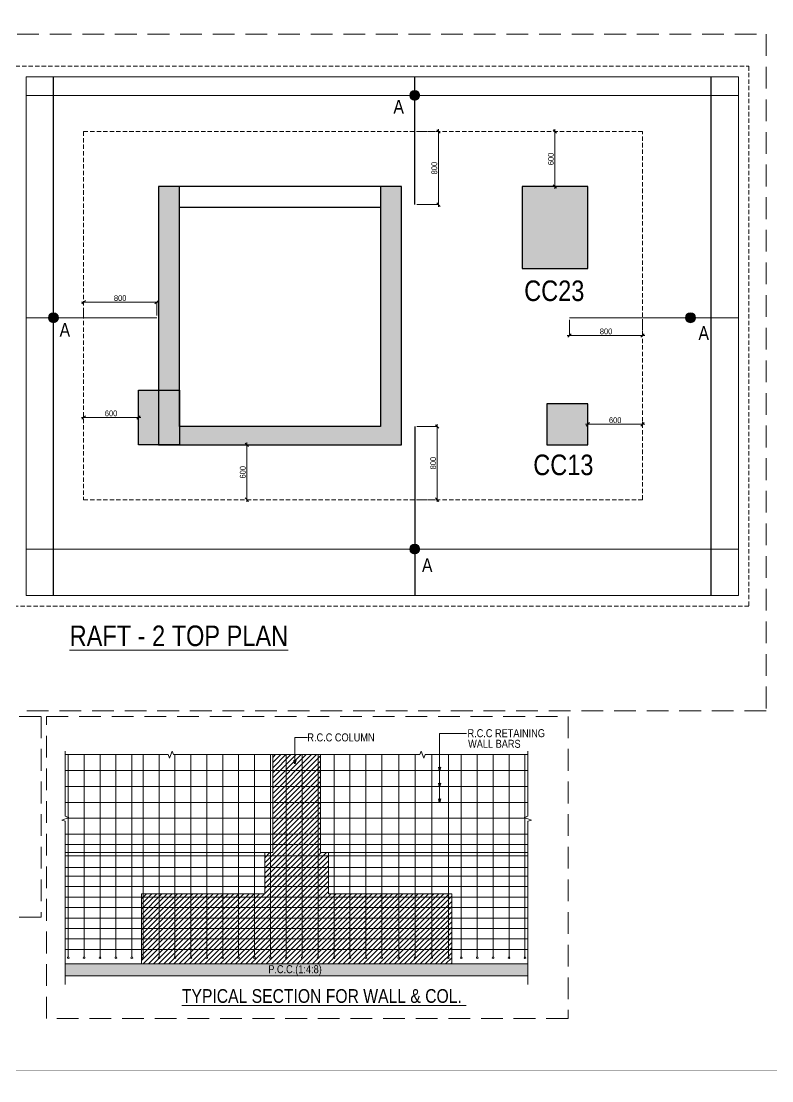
# Model space of a CAD drawing. Header units: millimetres. Extents: x 1112055 to 3390982, y -148532 to 766891.
# Drawn here: x 2434893 to 2467767, y 291130 to 337535 of the extents above; entities that cross this region are included whole.
import ezdxf

# ---------------------------------------------------------------- set-up
doc = ezdxf.new("R2010")
doc.units = ezdxf.units.MM
doc.header["$PDMODE"] = 35
doc.header["$PDSIZE"] = -25
doc.linetypes.add('1', pattern=[0])
doc.linetypes.add('Hidden', pattern=[9.525, 6.35, -3.175])
for name, color, linetype, lineweight in [('B COL. NO.', 3, 'Continuous', 20), ('B FINAL COLUMN', 1, 'Continuous', 30), ('B FOOTING', 49, 'Continuous', 20), ('B P.C.C', 251, 'Continuous', 0), ('B STEEL', 34, 'Continuous', 15), ('B STEEL TEXT', 7, 'Continuous', 15), ('B TITLE BLOCK', 250, 'Continuous', 0), ('B-COL NO', 7, 'Continuous', 5), ('B-REINF-1', 32, 'Continuous', 30), ('B-ST DIM', 250, 'Continuous', 18), ('g-sol250', 250, 'Continuous', 5), ('P HATCH', 251, '1', 0), ('P P.C.C', 251, 'Continuous', 5)]:
    doc.layers.add(name, color=color, linetype=linetype, lineweight=lineweight)
doc.styles.add('ARIAL', font='arial.ttf')
doc.styles.add('Q1', font='g13f12d.shx', dxfattribs={"width": 0.8})
doc.styles.add('SWINC', font='swissc.ttf')
doc.styles.add('SWINS', font='swissc.ttf')
doc.dimstyles.new('BH-STD', dxfattribs={"dimscale": 0, "dimtxt": 230, "dimasz": 125, "dimexe": 0, "dimexo": 100, "dimgap": 50, "dimtad": 1, "dimdec": 0, "dimzin": 1, "dimdsep": 46, "dimtxsty": 'Q1', "dimblk": 'ARCHTICK', "dimcen": 1, "dimdle": 100, "dimclrd": 250, "dimclre": 250, "dimclrt": 256, "dimadec": 0, "dimazin": 0, "dimtfac": 1, "dimtdec": 0, "dimtix": 1, "dimtofl": 0, "dimtmove": 0, "dimatfit": 2, "dimfxl": 1, "dimtolj": 1, "dimtzin": 0, "dimlwd": 9, "dimlwe": 9, "dimarcsym": 0})
doc.dimstyles.new('DIM 1', dxfattribs={"dimscale": 0, "dimtxt": 230, "dimasz": 150, "dimexe": 0.18, "dimexo": 0.0625, "dimgap": 0.5, "dimtad": 1, "dimdec": 0, "dimzin": 0, "dimdsep": 46, "dimtxsty": 'ARIAL', "dimblk": 'OBLIQUE', "dimcen": 6, "dimse1": 1, "dimse2": 1, "dimclrd": 256, "dimclrt": 256, "dimadec": 0, "dimazin": 2, "dimtfac": 0.75, "dimtdec": 0, "dimtix": 1, "dimtofl": 0, "dimtmove": 1, "dimatfit": 3, "dimldrblk": 'OPEN30', "dimfxl": 0.18, "dimfrac": 1, "dimtolj": 1, "dimtzin": 0, "dimlwd": -1, "dimarcsym": 0})

# ---------------------------------------------------------------- blocks, each defined once
blk = doc.blocks.new('_Oblique')
at = {"color": 0, "linetype": 'ByBlock', "lineweight": -2}
blk.add_line((-0.5, -0.5), (0.5, 0.5), dxfattribs=at)
blk = doc.blocks.new('*D1275')
at = {"layer": 'B-ST DIM', "color": 7, "lineweight": 9, "ltscale": 50, "transparency": 16777216}
for p, q in [((2459608, 319880), (2462208, 319880)), ((2462108, 319980), (2462108, 319880))]:
    blk.add_line(p, q, dxfattribs=at)
at = {"layer": 'B-ST DIM', "color": 7, "linetype": 'Hidden', "lineweight": 9, "ltscale": 50, "transparency": 16777216}
blk.add_line((2459708, 319980), (2459708, 319880), dxfattribs=at)
at = {"layer": 'Defpoints', "color": 0, "ltscale": 50, "transparency": 16777216}
for p in [(2459708, 319880), (2462108, 319880), (2462108, 319880)]:
    blk.add_point(p, dxfattribs=at)
at = {"layer": 'B-ST DIM', "color": 7, "lineweight": 9, "ltscale": 50, "transparency": 16777216, "xscale": 150, "yscale": 150, "zscale": 150, "rotation": 180}
blk.add_blockref('_Oblique', (2459708, 319880), dxfattribs=at)
at = {"layer": 'B-ST DIM', "color": 7, "lineweight": 9, "ltscale": 50, "transparency": 16777216, "xscale": 150, "yscale": 150, "zscale": 150}
blk.add_blockref('_Oblique', (2462108, 319880), dxfattribs=at)
at = {"layer": 'B-ST DIM', "color": 7, "ltscale": 50, "transparency": 16777216, "insert": (2460908, 320058), "char_height": 250, "attachment_point": 5, "style": 'SWINC'}
blk.add_mtext('\\A1;600', dxfattribs=at)
blk = doc.blocks.new('*D1276')
at = {"layer": 'B-ST DIM', "color": 7, "lineweight": 9, "ltscale": 50, "transparency": 16777216}
for p, q in [((2444776, 319080), (2444776, 316480)), ((2444876, 316580), (2444776, 316580))]:
    blk.add_line(p, q, dxfattribs=at)
at = {"layer": 'B-ST DIM', "color": 7, "linetype": 'Hidden', "lineweight": 9, "ltscale": 50, "transparency": 16777216}
blk.add_line((2444876, 318980), (2444776, 318980), dxfattribs=at)
at = {"layer": 'Defpoints', "color": 0, "ltscale": 50, "transparency": 16777216}
for p in [(2444776, 318980), (2444776, 316580), (2444776, 316580)]:
    blk.add_point(p, dxfattribs=at)
at = {"layer": 'B-ST DIM', "color": 7, "lineweight": 9, "ltscale": 50, "transparency": 16777216, "xscale": 150, "yscale": 150, "zscale": 150}
for p, rotation in [((2444776, 318980), 90), ((2444776, 316580), 270)]:
    blk.add_blockref('_Oblique', p, dxfattribs=dict(at, rotation=rotation))
at = {"layer": 'B-ST DIM', "color": 7, "ltscale": 50, "transparency": 16777216, "insert": (2444598, 317780), "char_height": 250, "attachment_point": 5, "rotation": 90, "style": 'SWINC'}
blk.add_mtext('\\A1;600', dxfattribs=at)
blk = doc.blocks.new('*D1277')
at = {"layer": 'B-ST DIM', "color": 7, "lineweight": 9, "ltscale": 50, "transparency": 16777216}
for p, q in [((2437628, 320280), (2437628, 320180)), ((2440128, 320180), (2437528, 320180))]:
    blk.add_line(p, q, dxfattribs=at)
at = {"layer": 'B-ST DIM', "color": 7, "linetype": 'Hidden', "lineweight": 9, "ltscale": 50, "transparency": 16777216}
blk.add_line((2440028, 320280), (2440028, 320180), dxfattribs=at)
at = {"layer": 'Defpoints', "color": 0, "ltscale": 50, "transparency": 16777216}
for p in [(2437628, 320180), (2437628, 320180), (2440028, 320180)]:
    blk.add_point(p, dxfattribs=at)
at = {"layer": 'B-ST DIM', "color": 7, "lineweight": 9, "ltscale": 50, "transparency": 16777216, "xscale": 150, "yscale": 150, "zscale": 150, "rotation": 180}
blk.add_blockref('_Oblique', (2437628, 320180), dxfattribs=at)
at = {"layer": 'B-ST DIM', "color": 7, "lineweight": 9, "ltscale": 50, "transparency": 16777216, "xscale": 150, "yscale": 150, "zscale": 150}
blk.add_blockref('_Oblique', (2440028, 320180), dxfattribs=at)
at = {"layer": 'B-ST DIM', "color": 7, "ltscale": 50, "transparency": 16777216, "insert": (2438828, 320358), "char_height": 250, "attachment_point": 5, "style": 'SWINC'}
blk.add_mtext('\\A1;600', dxfattribs=at)
blk = doc.blocks.new('*D1278')
at = {"layer": 'B-ST DIM', "color": 7, "lineweight": 9, "ltscale": 50, "transparency": 16777216}
for p, q in [((2458268, 330200), (2458268, 332800)), ((2458368, 332700), (2458268, 332700))]:
    blk.add_line(p, q, dxfattribs=at)
at = {"layer": 'B-ST DIM', "color": 7, "linetype": 'Hidden', "lineweight": 9, "ltscale": 50, "transparency": 16777216}
blk.add_line((2458368, 330300), (2458268, 330300), dxfattribs=at)
at = {"layer": 'Defpoints', "color": 0, "ltscale": 50, "transparency": 16777216}
for p in [(2458268, 332700), (2458268, 332700), (2458268, 330300)]:
    blk.add_point(p, dxfattribs=at)
at = {"layer": 'B-ST DIM', "color": 7, "lineweight": 9, "ltscale": 50, "transparency": 16777216, "xscale": 150, "yscale": 150, "zscale": 150}
for p, rotation in [((2458268, 332700), 90), ((2458268, 330300), 270)]:
    blk.add_blockref('_Oblique', p, dxfattribs=dict(at, rotation=rotation))
at = {"layer": 'B-ST DIM', "color": 7, "ltscale": 50, "transparency": 16777216, "insert": (2458089, 331500), "char_height": 250, "attachment_point": 5, "rotation": 90, "style": 'SWINC'}
blk.add_mtext('\\A1;600', dxfattribs=at)
blk = doc.blocks.new('*D1279')
at = {"layer": 'B-ST DIM', "color": 7, "lineweight": 9, "ltscale": 50, "transparency": 16777216}
for p, q in [((2437528, 325229), (2440928, 325229)), ((2440828, 324649), (2440828, 325229))]:
    blk.add_line(p, q, dxfattribs=at)
at = {"layer": 'B-ST DIM', "color": 7, "linetype": 'Hidden', "lineweight": 9, "ltscale": 50, "transparency": 16777216}
blk.add_line((2437628, 324649), (2437628, 325229), dxfattribs=at)
at = {"layer": 'Defpoints', "color": 0, "ltscale": 50, "transparency": 16777216}
for p in [(2440828, 325229), (2437628, 324549), (2440828, 324549)]:
    blk.add_point(p, dxfattribs=at)
at = {"layer": 'B-ST DIM', "color": 7, "lineweight": 9, "ltscale": 50, "transparency": 16777216, "xscale": 150, "yscale": 150, "zscale": 150, "rotation": 180}
blk.add_blockref('_Oblique', (2437628, 325229), dxfattribs=at)
at = {"layer": 'B-ST DIM', "color": 7, "lineweight": 9, "ltscale": 50, "transparency": 16777216, "xscale": 150, "yscale": 150, "zscale": 150}
blk.add_blockref('_Oblique', (2440828, 325229), dxfattribs=at)
at = {"layer": 'B-ST DIM', "color": 7, "ltscale": 50, "transparency": 16777216, "insert": (2439228, 325407), "char_height": 250, "attachment_point": 5, "style": 'SWINC'}
blk.add_mtext('\\A1;800', dxfattribs=at)
blk = doc.blocks.new('*D1280')
at = {"layer": 'B-ST DIM', "color": 7, "lineweight": 9, "ltscale": 50, "transparency": 16777216}
for p, q in [((2452226, 319780), (2453116, 319780)), ((2453116, 316480), (2453116, 319880))]:
    blk.add_line(p, q, dxfattribs=at)
at = {"layer": 'B-ST DIM', "color": 7, "linetype": 'Hidden', "lineweight": 9, "ltscale": 50, "transparency": 16777216}
blk.add_line((2452226, 316580), (2453116, 316580), dxfattribs=at)
at = {"layer": 'Defpoints', "color": 0, "ltscale": 50, "transparency": 16777216}
for p in [(2452126, 319780), (2453116, 319780), (2452126, 316580)]:
    blk.add_point(p, dxfattribs=at)
at = {"layer": 'B-ST DIM', "color": 7, "lineweight": 9, "ltscale": 50, "transparency": 16777216, "xscale": 150, "yscale": 150, "zscale": 150}
for p, rotation in [((2453116, 319780), 90), ((2453116, 316580), 270)]:
    blk.add_blockref('_Oblique', p, dxfattribs=dict(at, rotation=rotation))
at = {"layer": 'B-ST DIM', "color": 7, "ltscale": 50, "transparency": 16777216, "insert": (2452938, 318180), "char_height": 250, "attachment_point": 5, "rotation": 90, "style": 'SWINC'}
blk.add_mtext('\\A1;800', dxfattribs=at)
blk = doc.blocks.new('*D1281')
at = {"layer": 'B-ST DIM', "color": 7, "lineweight": 9, "ltscale": 50, "transparency": 16777216}
for p, q in [((2458908, 324449), (2458908, 323769)), ((2462208, 323769), (2458808, 323769))]:
    blk.add_line(p, q, dxfattribs=at)
at = {"layer": 'B-ST DIM', "color": 7, "linetype": 'Hidden', "lineweight": 9, "ltscale": 50, "transparency": 16777216}
blk.add_line((2462108, 324449), (2462108, 323769), dxfattribs=at)
at = {"layer": 'Defpoints', "color": 0, "ltscale": 50, "transparency": 16777216}
for p in [(2458908, 324549), (2462108, 324549), (2458908, 323769)]:
    blk.add_point(p, dxfattribs=at)
at = {"layer": 'B-ST DIM', "color": 7, "lineweight": 9, "ltscale": 50, "transparency": 16777216, "xscale": 150, "yscale": 150, "zscale": 150, "rotation": 180}
blk.add_blockref('_Oblique', (2458908, 323769), dxfattribs=at)
at = {"layer": 'B-ST DIM', "color": 7, "lineweight": 9, "ltscale": 50, "transparency": 16777216, "xscale": 150, "yscale": 150, "zscale": 150}
blk.add_blockref('_Oblique', (2462108, 323769), dxfattribs=at)
at = {"layer": 'B-ST DIM', "color": 7, "ltscale": 50, "transparency": 16777216, "insert": (2460508, 323947), "char_height": 250, "attachment_point": 5, "style": 'SWINC'}
blk.add_mtext('\\A1;800', dxfattribs=at)
blk = doc.blocks.new('*D1282')
at = {"layer": 'B-ST DIM', "color": 7, "lineweight": 9, "ltscale": 50, "transparency": 16777216}
for p, q in [((2453166, 332800), (2453166, 329400)), ((2452226, 329500), (2453166, 329500))]:
    blk.add_line(p, q, dxfattribs=at)
at = {"layer": 'B-ST DIM', "color": 7, "linetype": 'Hidden', "lineweight": 9, "ltscale": 50, "transparency": 16777216}
blk.add_line((2452226, 332700), (2453166, 332700), dxfattribs=at)
at = {"layer": 'Defpoints', "color": 0, "ltscale": 50, "transparency": 16777216}
for p in [(2452126, 332700), (2452126, 329500), (2453166, 329500)]:
    blk.add_point(p, dxfattribs=at)
at = {"layer": 'B-ST DIM', "color": 7, "lineweight": 9, "ltscale": 50, "transparency": 16777216, "xscale": 150, "yscale": 150, "zscale": 150}
for p, rotation in [((2453166, 332700), 90), ((2453166, 329500), 270)]:
    blk.add_blockref('_Oblique', p, dxfattribs=dict(at, rotation=rotation))
at = {"layer": 'B-ST DIM', "color": 7, "ltscale": 50, "transparency": 16777216, "insert": (2452988, 331100), "char_height": 250, "attachment_point": 5, "rotation": 90, "style": 'SWINC'}
blk.add_mtext('\\A1;800', dxfattribs=at)
blk = doc.blocks.new('_Open30')
at = {"color": 0, "linetype": 'ByBlock', "lineweight": -2}
for p, q in [((-1, 0.27), (0, 0)), ((0, 0), (-1, -0.27)), ((0, 0), (-1, 0))]:
    blk.add_line(p, q, dxfattribs=at)

msp = doc.modelspace()

# ---------------------------------------------------------------- hatches: boundary and pattern name
at = {"layer": 'B STEEL TEXT', "lineweight": 5}
h = msp.add_hatch(color=256, dxfattribs=at)
h.dxf.hatch_style = 1
edge = h.paths.add_edge_path()
edge.add_arc((2452126.2, 334286.1), 218.3, 0, 360)
h = msp.add_hatch(color=256, dxfattribs=at)
h.dxf.hatch_style = 1
edge = h.paths.add_edge_path()
edge.add_arc((2436306.2, 324548.9), 218.3, 0, 360)
h = msp.add_hatch(color=256, dxfattribs=at)
h.dxf.hatch_style = 1
edge = h.paths.add_edge_path()
edge.add_arc((2464206.2, 324548.9), 218.3, 0, 360)
h = msp.add_hatch(color=256, dxfattribs=at)
h.dxf.hatch_style = 1
edge = h.paths.add_edge_path()
edge.add_arc((2452126.2, 314416.9), 218.3, 0, 360)
at = {"layer": 'g-sol250'}
h = msp.add_hatch(color=250, dxfattribs=at)
h.dxf.hatch_style = 1
h.paths.add_polyline_path([(2441827.7, 330299.7), (2440907.7, 330299.7), (2440907.7, 318979.7), (2451547.7, 318979.7), (2451547.7, 330299.7), (2450627.7, 330299.7), (2450627.7, 319779.7), (2441827.7, 319779.7)])
h = msp.add_hatch(color=250, dxfattribs=at)
h.dxf.hatch_style = 1
h.paths.add_polyline_path([(2456827.7, 326699.7), (2459707.7, 326699.7), (2459707.7, 330299.7), (2456827.7, 330299.7)])
h = msp.add_hatch(color=250, dxfattribs=at)
h.dxf.hatch_style = 1
h.paths.add_polyline_path([(2440027.7, 321379.7), (2441827.7, 321379.7), (2441827.7, 318979.7), (2440027.7, 318979.7)])
h = msp.add_hatch(color=250, dxfattribs=at)
h.dxf.hatch_style = 1
h.paths.add_polyline_path([(2457907.7, 318979.7), (2459707.7, 318979.7), (2459707.7, 320779.7), (2457907.7, 320779.7)])
at = {"layer": 'P HATCH', "lineweight": 0}
h = msp.add_hatch(dxfattribs=at)
h.set_pattern_fill('ANSI31', color=256, scale=50, style=0)
h.set_pattern_definition([(45, (-90525.72, 0), (-112.253202, 112.253202), [])])
h.paths.add_polyline_path([(2453747.4, 296250.6), (2453747.4, 299317.4), (2448347.4, 299317.4), (2448347.4, 301128.1), (2447999, 301128.1), (2447999, 305414.8), (2445908.7, 305414.8), (2445908.7, 301128.1), (2445560.3, 301128.1), (2445560.3, 299317.4), (2440160.3, 299317.4), (2440160.3, 296250.6)])
at = {"layer": 'P P.C.C', "lineweight": 0}
h = msp.add_hatch(dxfattribs=at)
h.set_pattern_fill('AR-CONC', color=256, scale=2, style=0)
h.set_pattern_definition([(50, (-90525.72, 0), (364.369338, -31.87817), [38.1, -419.1]), (355, (-90525.72, 0), (-70.486843, 382.11369), [30.48, -335.28117]), (100.451445, (-90495.36, -2.66), (293.882494, 350.235504), [32.38002, -356.18049]), (46.1842, (-90525.7, 101.6), (542.15808, -84.084656), [57.15, -628.65]), (96.635558, (-90480.54, 94.6), (474.80827, 494.85225), [48.57005, -534.27122]), (351.18415, (-90525.7, 101.6), (474.80827, 494.85225), [45.71993, -502.91946]), (21, (-90474.92, 76.2), (303.228783, -204.530396), [38.1, -419.1]), (326, (-90474.92, 76.2), (123.604057, 368.37593), [30.48, -335.28]), (71.451445, (-90449.65, 59.16), (426.83284, 163.84554), [32.38002, -356.179875]), (37.5, (-90525.72, 0), (6.1772065, 169.110078), [0, -331.216, 0, -340.36, 0, -336.55]), (7.5, (-90525.72, 0), (133.639325, 200.36115), [0, -194.056, 0, -323.596, 0, -128.27]), (327.5, (-90639, 0), (271.18119, -11.457488), [0, -127, 0, -396.24, 0, -525.78]), (317.5, (-90689.8, 0), (296.258363, 50.852982), [0, -165.1, 0, -263.144, 0, -373.38])])
h.paths.add_polyline_path([(2436825.1, 295728.1), (2457082.6, 295728.1), (2457082.6, 296250.6), (2436825.1, 296250.6)])

# ---------------------------------------------------------------- linework, layer by layer
at = {"layer": 'B FINAL COLUMN'}
for p, q in [((2450627.7, 330299.7), (2441827.7, 330299.7)), ((2450627.7, 329379.7), (2441827.7, 329379.7))]:
    msp.add_line(p, q, dxfattribs=at)
msp.add_lwpolyline([(2441827.7, 330299.7), (2440907.7, 330299.7), (2440907.7, 318979.7), (2451547.7, 318979.7), (2451547.7, 330299.7), (2450627.7, 330299.7), (2450627.7, 319779.7), (2441827.7, 319779.7), (2441827.7, 330299.7)], dxfattribs=at)
for points in [[(2456827.7, 326699.7), (2459707.7, 326699.7), (2459707.7, 330299.7), (2456827.7, 330299.7)], [(2440027.7, 321379.7), (2441827.7, 321379.7), (2441827.7, 318979.7), (2440027.7, 318979.7)], [(2457907.7, 318979.7), (2459707.7, 318979.7), (2459707.7, 320779.7), (2457907.7, 320779.7)]]:
    msp.add_lwpolyline(points, close=True, dxfattribs=at)
at = {"layer": 'B FOOTING', "lineweight": 20}
for p, q in [((2445560.3, 301128.1), (2436825.1, 301128.1)), ((2448347.4, 301128.1), (2457082.6, 301128.1)), ((2436825.1, 296250.6), (2457082.6, 296250.6)), ((2436825.1, 295728.1), (2457082.6, 295728.1))]:
    msp.add_line(p, q, dxfattribs=at)
at = {"layer": 'B FOOTING'}
msp.add_lwpolyline([(2435106.4, 335098.4), (2466306.2, 335098.4), (2466306.2, 312380.4), (2435106.4, 312380.4)], close=True, dxfattribs=at)
at = {"layer": 'B FOOTING', "lineweight": 20}
for points in [[(2436825.1, 305567.2), (2436825.1, 302723), (2436982.1, 302665.8), (2436668.1, 302551.5), (2436825.1, 302494.4), (2436825.1, 295353.4)], [(2446061.1, 305414.8), (2441557.4, 305414.8), (2441500.3, 305571.8), (2441386, 305257.7), (2441328.8, 305414.8), (2436825.1, 305414.8)], [(2445908.7, 305414.8), (2445908.7, 301128.1), (2445560.3, 301128.1), (2445560.3, 299317.4), (2440160.3, 299317.4), (2440160.3, 296250.6)], [(2446061.1, 305414.8), (2452350.3, 305414.8), (2452407.5, 305571.8), (2452521.8, 305257.7), (2452578.9, 305414.8), (2457082.6, 305414.8)], [(2447999, 305414.8), (2447999, 301128.1), (2448347.4, 301128.1), (2448347.4, 299317.4), (2453747.4, 299317.4), (2453747.4, 296250.6)], [(2457082.6, 305567.2), (2457082.6, 302723), (2456925.6, 302665.8), (2457239.6, 302551.5), (2457082.6, 302494.4), (2457082.6, 295353.4)]]:
    msp.add_lwpolyline(points, dxfattribs=at)
at = {"layer": 'B P.C.C', "color": 250, "linetype": 'Hidden', "lineweight": 0, "ltscale": 150}
for points in [[(2384708.1, 336967.2), (2467524.9, 336967.2), (2467524.9, 307339.2), (2384708.1, 307339.2)], [(2410517.9, 307091.3), (2435763.2, 307091.3), (2435763.2, 298297.9), (2410517.9, 298297.9)], [(2436003.8, 307091.3), (2458841.1, 307091.3), (2458841.1, 293853.5), (2436003.8, 293853.5)]]:
    msp.add_lwpolyline(points, close=True, dxfattribs=at)
at = {"layer": 'B P.C.C', "color": 250, "linetype": 'Hidden', "lineweight": 0, "ltscale": 30}
msp.add_lwpolyline([(2434646.4, 335558.4), (2466766.2, 335558.4), (2466766.2, 311920.4), (2434646.4, 311920.4)], close=True, dxfattribs=at)
at = {"layer": 'B P.C.C', "color": 4, "linetype": 'Hidden', "lineweight": 0, "ltscale": 30}
msp.add_lwpolyline([(2437627.7, 316579.7), (2462107.7, 316579.7), (2462107.7, 332699.7), (2437627.7, 332699.7)], close=True, dxfattribs=at)
at = {"layer": 'B STEEL'}
for p, q in [((2435106.4, 334286.1), (2466306.2, 334286.1)), ((2440827.7, 324548.9), (2435106.4, 324548.9)), ((2458907.7, 324548.9), (2466306.2, 324548.9)), ((2435106.4, 314416.9), (2466306.2, 314416.9)), ((2436951.5, 296558.3), (2436951.5, 305414.8)), ((2437648.3, 296558.3), (2437648.3, 305414.8)), ((2438345.1, 296558.3), (2438345.1, 305414.8)), ((2439041.8, 296558.3), (2439041.8, 305414.8)), ((2439738.6, 296558.3), (2439738.6, 305414.8)), ((2440233.7, 296558.4), (2440233.7, 305414.8)), ((2440930.4, 296558.3), (2440930.4, 305414.8)), ((2441627.2, 296558.3), (2441627.2, 305414.8)), ((2442324, 296558.3), (2442324, 305414.8)), ((2443020.8, 296558.3), (2443020.8, 305414.8)), ((2443717.5, 296558.3), (2443717.5, 305414.8)), ((2444414.3, 296558.3), (2444414.3, 305414.8)), ((2445111.1, 296558.3), (2445111.1, 305414.8)), ((2445807.9, 296558.3), (2445807.9, 305414.8)), ((2446504.6, 296558.3), (2446504.6, 305414.8)), ((2447201.4, 296558.3), (2447201.4, 305414.8)), ((2447898.2, 296558.3), (2447898.2, 305414.8)), ((2448594.9, 296558.3), (2448594.9, 305414.8)), ((2449291.7, 296558.3), (2449291.7, 305414.8)), ((2449988.5, 296558.3), (2449988.5, 305414.8)), ((2450685.3, 296558.3), (2450685.3, 305414.8)), ((2451430.3, 296558.3), (2451430.3, 305414.8)), ((2452143.2, 296558.3), (2452143.2, 305405.6)), ((2452876.8, 296558.3), (2452876.8, 305414.8)), ((2453601.1, 296558.3), (2453601.1, 305414.8)), ((2454169.1, 296558.3), (2454169.1, 305414.8)), ((2454865.9, 296558.3), (2454865.9, 305414.8)), ((2455562.7, 296558.3), (2455562.7, 305414.8)), ((2456259.4, 296558.3), (2456259.4, 305414.8)), ((2456956.2, 296558.3), (2456956.2, 305414.8)), ((2436825.1, 304718), (2457082.6, 304718)), ((2436825.1, 304021.2), (2457082.6, 304021.2)), ((2436825.1, 303324.4), (2457082.6, 303324.4)), ((2436877.2, 302627.7), (2457030.5, 302627.7)), ((2436825.1, 301930.9), (2457082.6, 301930.9)), ((2436825.1, 301471.9), (2457082.6, 301471.9)), ((2457082.6, 300975.7), (2436825.1, 300975.7)), ((2457082.6, 300477.6), (2436825.1, 300477.6)), ((2436825.1, 300095.1), (2457082.6, 300095.1)), ((2436825.1, 299636.1), (2457082.6, 299636.1)), ((2436825.1, 299177.2), (2457082.6, 299177.2)), ((2436825.1, 298718.2), (2457082.6, 298718.2)), ((2436825.1, 298259.3), (2457082.6, 298259.3)), ((2436825.1, 297800.3), (2457082.6, 297800.3)), ((2436825.1, 297341.4), (2457082.6, 297341.4)), ((2436825.1, 296882.4), (2457082.6, 296882.4))]:
    msp.add_line(p, q, dxfattribs=at)
for centre in [(2436951.5, 296521.6), (2437648.3, 296521.6), (2438345.1, 296521.6), (2439041.8, 296521.6), (2439738.6, 296521.6), (2440233.7, 296521.6), (2440930.4, 296521.6), (2441627.2, 296521.6), (2442324, 296521.6), (2443020.8, 296521.6), (2443717.5, 296521.6), (2444414.3, 296521.6), (2445111.1, 296521.6), (2445807.9, 296521.6), (2446504.6, 296521.6), (2447201.4, 296521.6), (2447898.2, 296521.6), (2448594.9, 296521.6), (2449291.7, 296521.6), (2449988.5, 296521.6), (2450685.3, 296521.6), (2451430.3, 296521.6), (2452143.2, 296521.6), (2452876.8, 296521.6), (2453601.1, 296521.6), (2454169.1, 296521.6), (2454865.9, 296521.6), (2455562.7, 296521.6), (2456259.4, 296521.6), (2456956.2, 296521.6)]:
    msp.add_circle(centre, 36.7, dxfattribs=at)
at = {"layer": 'B STEEL TEXT', "lineweight": 5}
for centre in [(2452126.2, 334286.1), (2436306.2, 324548.9), (2464206.2, 324548.9), (2452126.2, 314416.9)]:
    msp.add_circle(centre, 218.3, dxfattribs=at)
at = {"layer": 'B TITLE BLOCK', "color": 1, "const_width": 10.1}
msp.add_lwpolyline([(2383811.2, 384330.6), (2383811.2, 291134.9), (2523525.9, 291134.9), (2523525.9, 384330.6)], close=True, dxfattribs=at)
at = {"layer": 'B TITLE BLOCK', "color": 250, "lineweight": 0, "const_width": 10.1}
msp.add_lwpolyline([(2384259.6, 383882.2), (2384259.6, 291583.3), (2523077.4, 291583.3), (2523077.4, 383882.2)], close=True, dxfattribs=at)
at = {"layer": 'B-REINF-1', "color": 25, "lineweight": 25}
for p, q in [((2436306.2, 312380.4), (2436306.2, 335098.4)), ((2452126.2, 329499.7), (2452126.2, 335098.4)), ((2465106.4, 312380.4), (2465106.4, 335098.4)), ((2452126.2, 319779.7), (2452126.2, 312380.4))]:
    msp.add_line(p, q, dxfattribs=at)

# ---------------------------------------------------------------- texts
at = {"layer": 'B COL. NO.', "style": 'SWINC'}
for s, p in [('CC23', (2456922.7, 325278.8)), ('CC13', (2457320.3, 317654)), ('%%URAFT - 2 TOP PLAN', (2437016.2, 310167.6))]:
    msp.add_text(s, height=900, dxfattribs=at).set_placement(p)
at = {"layer": 'B STEEL TEXT', "lineweight": 9}
for s, height, style, p in [('A', 600, 'SWINC', (2451196.2, 333487.2)), ('A', 600, 'SWINC', (2436576.2, 323718.9)), ('A', 600, 'SWINC', (2464556.2, 323578.9)), ('A', 600, 'SWINC', (2452446.2, 313410.3)), ('R.C.C COLUMN', 350.52, 'SWINS', (2447427.1, 305993.7)), ('R.C.C RETAINING', 350.52, 'SWINS', (2454441.1, 306178.1)), ('WALL BARS', 350.52, 'SWINS', (2454466.6, 305713.8)), ('P.C.C.(1:4:8)', 350.52, 'SWINS', (2445714, 295842.9))]:
    msp.add_text(s, height=height, dxfattribs=dict(at, style=style)).set_placement(p)
at = {"layer": 'B TITLE BLOCK', "color": 251, "insert": (2511437.2, 309549.3), "char_height": 354.305, "attachment_point": 2, "style": 'SWINC'}
msp.add_mtext_dynamic_manual_height_columns('\\pxsm1,qj;{\\fBankGothic Lt BT|b0|i0|c0|p34;BHOOMI\\P\\ps*,q*;\\fGost|b0|i0|c0|p2;\\H0.8x;- CONSULTANTS -\\C1; }', width=926435.836, gutter_width=0, heights=[130313.8], dxfattribs=at)
at = {"layer": 'B-COL NO', "color": 3, "lineweight": 15, "style": 'SWINC'}
msp.add_text('%%UTYPICAL SECTION FOR WALL & COL. ', height=600, dxfattribs=at).set_placement((2441931.9, 294544.6))

# ---------------------------------------------------------------- dimensions: what is measured, and where the dimension line sits
at = {"layer": 'B-ST DIM', "ltscale": 50}
for base, p1, p2, picture, middle in [((2453166.2, 329499.7), (2452126.2, 332699.7), (2452126.2, 329499.7), '*D1282', (2452987.9, 331099.7)), ((2458267.7, 332699.7), (2458267.7, 330299.7), (2458267.7, 332699.7), '*D1278', (2458089.3, 331499.7)), ((2453116.2, 319779.7), (2452126.2, 316579.7), (2452126.2, 319779.7), '*D1280', (2452937.9, 318179.7)), ((2444776.2, 316579.7), (2444776.2, 318979.7), (2444776.2, 316579.7), '*D1276', (2444597.9, 317779.7))]:
    dim = msp.add_linear_dim(base=base, p1=p1, p2=p2, angle=90, dimstyle='BH-STD', override={"dimscale": 1, "dimtxt": 250, "dimasz": 150, "dimlfac": 0.25, "dimtxsty": 'SWINC', "dimblk1": 'Oblique', "dimblk2": 'Oblique', "dimsah": 1, "dimclrd": 7, "dimclre": 7, "dimclrt": 7}, dxfattribs=at)
    dim.commit()
    dim.dimension.update_dxf_attribs({"geometry": picture, "text_midpoint": middle})
for base, p1, p2, picture, middle in [((2440827.7, 325228.9), (2437627.7, 324548.9), (2440827.7, 324548.9), '*D1279', (2439227.7, 325407.2)), ((2458907.7, 323768.9), (2462107.7, 324548.9), (2458907.7, 324548.9), '*D1281', (2460507.7, 323947.2)), ((2437627.7, 320179.7), (2440027.7, 320179.7), (2437627.7, 320179.7), '*D1277', (2438827.7, 320358.1)), ((2462107.7, 319879.7), (2459707.7, 319879.7), (2462107.7, 319879.7), '*D1275', (2460907.7, 320058.1))]:
    dim = msp.add_linear_dim(base=base, p1=p1, p2=p2, dimstyle='BH-STD', override={"dimscale": 1, "dimtxt": 250, "dimasz": 150, "dimlfac": 0.25, "dimtxsty": 'SWINC', "dimblk1": 'Oblique', "dimblk2": 'Oblique', "dimsah": 1, "dimclrd": 7, "dimclre": 7, "dimclrt": 7}, dxfattribs=at)
    dim.commit()
    dim.dimension.update_dxf_attribs({"geometry": picture, "text_midpoint": middle})

# ---------------------------------------------------------------- leaders
at = {"layer": 'B STEEL TEXT', "lineweight": 9}
for points in [[(2453217.5, 303324.4), (2453217.5, 306345), (2454393.6, 306345)], [(2453217.5, 304021.2), (2453217.5, 306345)], [(2453217.5, 304718), (2453217.5, 306345)], [(2446877.8, 305009.8), (2446877.8, 306159.3), (2447427.7, 306159.3)]]:
    msp.add_leader(points, dimstyle='DIM 1', override={"dimscale": 1, "dimtad": 0, "dimtxsty": 'SWINC', "dimfxlon": 1, "dimarcsym": 2}, dxfattribs=at)

doc.saveas('drawing.dxf')
